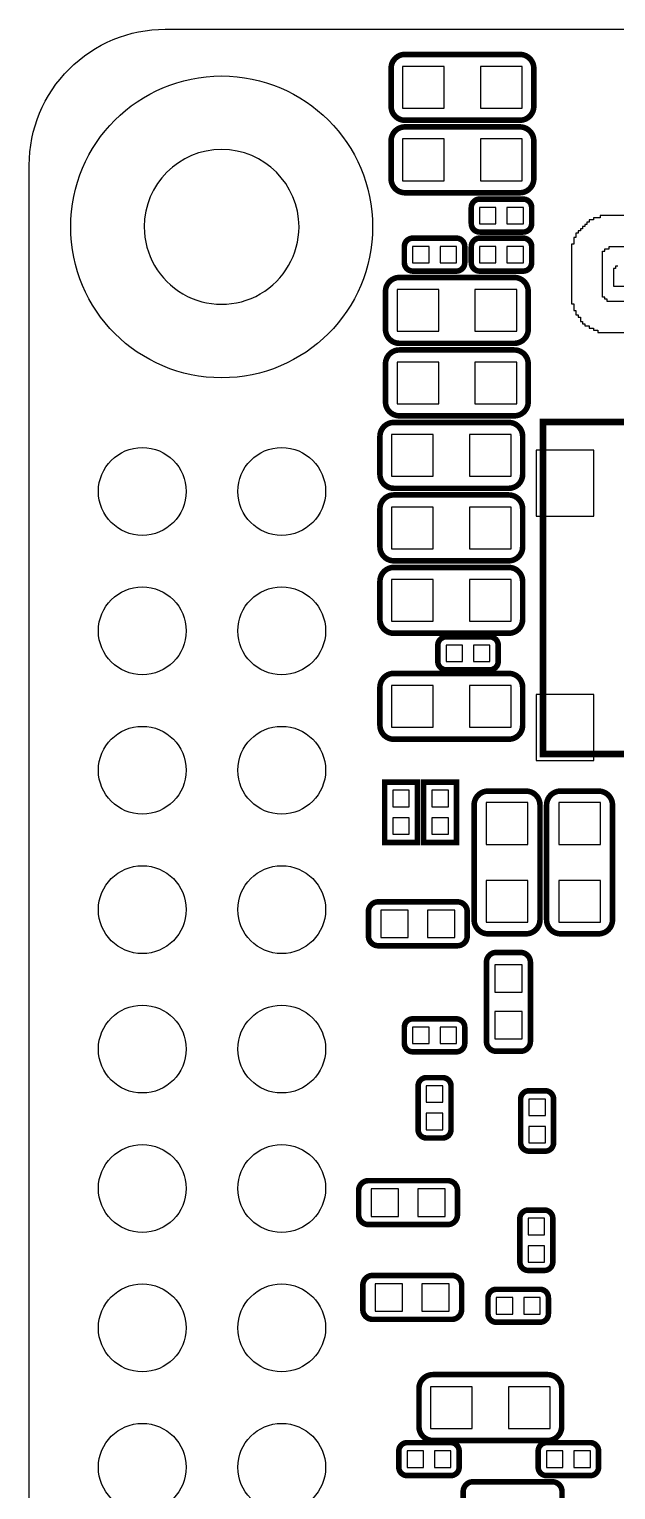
# Model space of a CAD drawing. Extents: x 49.7 to 79.7, y 45.3 to 110.3.
# Drawn here: x 49.71 to 60.4, y 83.67 to 110.28 of the extents above; entities that cross this region are included whole.
import ezdxf

# ---------------------------------------------------------------- set-up
doc = ezdxf.new("R2010")
doc.units = 0
for name, color, linetype in [('BG_OUTLINE', 5, 'CONTINUOUS'), ('BG_SILKSCREEN_BOTTOM', 122, 'CONTINUOUS'), ('PG_NEW-SILK-BOTTOM', 4, 'CONTINUOUS'), ('PIN_BOTTOM', 12, 'CONTINUOUS')]:
    doc.layers.add(name, color=color, linetype=linetype)

msp = doc.modelspace()

# ---------------------------------------------------------------- linework, layer by layer
at = {"layer": 'BG_OUTLINE'}
for points in [[(49.71415, 107.799378, -0.414244), (52.193952, 110.278926), (77.254354, 110.278926, -0.414214), (79.719678, 107.813602), (79.719678, 47.804578, -0.444754), (76.917296, 45.277278), (52.171854, 45.277278, -0.414183), (49.71415, 47.734728)], [(54.629558, 106.677206, 1), (51.809771, 106.677066, 1)]]:
    msp.add_lwpolyline(points, format="xyb", close=True, dxfattribs=at)
at = {"layer": 'BG_SILKSCREEN_BOTTOM'}
for points in [[(61.164216, 106.883962), (60.11672, 106.883962), (60.11672, 106.84383), (59.996324, 106.84383), (59.996324, 106.803698), (59.91606, 106.803698), (59.91606, 106.763566), (59.875928, 106.763566), (59.875928, 106.723434), (59.835796, 106.723434), (59.835796, 106.683302), (59.795664, 106.683302), (59.795664, 106.64317), (59.755532, 106.64317), (59.755532, 106.603038), (59.7154, 106.603038), (59.7154, 106.562906), (59.675268, 106.562906), (59.675268, 106.482642), (59.635136, 106.482642), (59.635136, 106.362246), (59.595004, 106.362246), (59.595004, 105.274618), (59.635136, 105.274618), (59.635136, 105.154222), (59.675268, 105.154222), (59.675268, 105.073958), (59.7154, 105.073958), (59.7154, 105.033826), (59.755532, 105.033826), (59.755532, 104.953562), (59.795664, 104.953562), (59.795664, 104.91343), (59.835796, 104.91343), (59.835796, 104.873298), (59.91606, 104.873298), (59.91606, 104.833166), (59.996324, 104.833166), (59.996324, 104.793034), (60.076588, 104.793034), (60.076588, 104.752902), (61.124084, 104.752902)], [(60.959492, 105.318814), (60.24118, 105.318814), (60.24118, 105.358946), (60.201048, 105.358946), (60.201048, 105.399078), (60.160916, 105.399078), (60.160916, 106.237786), (60.201048, 106.237786), (60.201048, 106.277918), (60.281312, 106.277918), (60.281312, 106.31805), (61.44514, 106.31805)], [(60.437776, 105.960926), (60.397644, 105.960926), (60.397644, 105.920794), (60.357512, 105.920794), (60.357512, 105.595674), (60.959492, 105.595674)]]:
    msp.add_lwpolyline(points, dxfattribs=at)
at = {"layer": 'PG_NEW-SILK-BOTTOM', "const_width": 0.1016}
for points in [[(58.907172, 108.874052), (58.907172, 109.565948, 0.414275), (58.653172, 109.819948), (56.561228, 109.819948, 0.414275), (56.307228, 109.565948), (56.307228, 108.874052, 0.414275), (56.561228, 108.620052), (58.653172, 108.620052, 0.414275), (58.907172, 108.874052)], [(56.307228, 108.245148), (56.307228, 107.553252, 0.414275), (56.561228, 107.299252), (58.653172, 107.299252, 0.414275), (58.907172, 107.553252), (58.907172, 108.245148, 0.414275), (58.653172, 108.499148), (56.561228, 108.499148, 0.414275), (56.307228, 108.245148)], [(58.86831, 106.735626), (58.86831, 107.030774, 0.414362), (58.71591, 107.183174), (57.92089, 107.183174, 0.414362), (57.76849, 107.030774), (57.76849, 106.735626, 0.414362), (57.92089, 106.583226), (58.71591, 106.583226, 0.414362), (58.86831, 106.735626)], [(56.54929, 106.319574), (56.54929, 106.024426, 0.414362), (56.70169, 105.872026), (57.49671, 105.872026, 0.414362), (57.64911, 106.024426), (57.64911, 106.319574, 0.414362), (57.49671, 106.471974), (56.70169, 106.471974, 0.414362), (56.54929, 106.319574)], [(58.86831, 106.024426), (58.86831, 106.319574, 0.414362), (58.71591, 106.471974), (57.92089, 106.471974, 0.414362), (57.76849, 106.319574), (57.76849, 106.024426, 0.414362), (57.92089, 105.872026), (58.71591, 105.872026, 0.414362), (58.86831, 106.024426)], [(58.805572, 104.810052), (58.805572, 105.501948, 0.414275), (58.551572, 105.755948), (56.459628, 105.755948, 0.414275), (56.205628, 105.501948), (56.205628, 104.810052, 0.414275), (56.459628, 104.556052), (58.551572, 104.556052, 0.414275), (58.805572, 104.810052)], [(58.805572, 103.489252), (58.805572, 104.181148, 0.414275), (58.551572, 104.435148), (56.459628, 104.435148, 0.414275), (56.205628, 104.181148), (56.205628, 103.489252, 0.414275), (56.459628, 103.235252), (58.551572, 103.235252, 0.414275), (58.805572, 103.489252)], [(58.703972, 102.168452), (58.703972, 102.860348, 0.414275), (58.449972, 103.114348), (56.358028, 103.114348, 0.414275), (56.104028, 102.860348), (56.104028, 102.168452, 0.414275), (56.358028, 101.914452), (58.449972, 101.914452, 0.414275), (58.703972, 102.168452)], [(58.703972, 100.847652), (58.703972, 101.539548, 0.414275), (58.449972, 101.793548), (56.358028, 101.793548, 0.414275), (56.104028, 101.539548), (56.104028, 100.847652, 0.414275), (56.358028, 100.593652), (58.449972, 100.593652, 0.414275), (58.703972, 100.847652)], [(58.703972, 99.526852), (58.703972, 100.218748, 0.414275), (58.449972, 100.472748), (56.358028, 100.472748, 0.414275), (56.104028, 100.218748), (56.104028, 99.526852, 0.414275), (56.358028, 99.272852), (58.449972, 99.272852, 0.414275), (58.703972, 99.526852)], [(58.25871, 98.760026), (58.25871, 99.055174, 0.414362), (58.10631, 99.207574), (57.31129, 99.207574, 0.414362), (57.15889, 99.055174), (57.15889, 98.760026, 0.414362), (57.31129, 98.607626), (58.10631, 98.607626, 0.414362), (58.25871, 98.760026)], [(56.104028, 98.288348), (56.104028, 97.596452, 0.414275), (56.358028, 97.342452), (58.449972, 97.342452, 0.414275), (58.703972, 97.596452), (58.703972, 98.288348, 0.414275), (58.449972, 98.542348), (56.358028, 98.542348, 0.414275), (56.104028, 98.288348)], [(58.074052, 93.797628), (58.765948, 93.797628, 0.414275), (59.019948, 94.051628), (59.019948, 96.143572, 0.414275), (58.765948, 96.397572), (58.074052, 96.397572, 0.414275), (57.820052, 96.143572), (57.820052, 94.051628, 0.414275), (58.074052, 93.797628)], [(59.394852, 93.797628), (60.086748, 93.797628, 0.414275), (60.340748, 94.051628), (60.340748, 96.143572, 0.414275), (60.086748, 96.397572), (59.394852, 96.397572, 0.414275), (59.140852, 96.143572), (59.140852, 94.051628, 0.414275), (59.394852, 93.797628)], [(57.694322, 93.75775), (57.694322, 94.20225, 0.414244), (57.516522, 94.38005), (56.072278, 94.38005, 0.414244), (55.894478, 94.20225), (55.894478, 93.75775, 0.414244), (56.072278, 93.57995), (57.516522, 93.57995, 0.414244), (57.694322, 93.75775)], [(58.66765, 93.457522), (58.22315, 93.457522, 0.414244), (58.04535, 93.279722), (58.04535, 91.835478, 0.414244), (58.22315, 91.657678), (58.66765, 91.657678, 0.414244), (58.84545, 91.835478), (58.84545, 93.279722, 0.414244), (58.66765, 93.457522)], [(57.64911, 91.800426), (57.64911, 92.095574, 0.414362), (57.49671, 92.247974), (56.70169, 92.247974, 0.414362), (56.54929, 92.095574), (56.54929, 91.800426, 0.414362), (56.70169, 91.648026), (57.49671, 91.648026, 0.414362), (57.64911, 91.800426)], [(56.951626, 90.07729), (57.246774, 90.07729, 0.414362), (57.399174, 90.22969), (57.399174, 91.02471, 0.414362), (57.246774, 91.17711), (56.951626, 91.17711, 0.414362), (56.799226, 91.02471), (56.799226, 90.22969, 0.414362), (56.951626, 90.07729)], [(59.115452, 90.937588), (58.820304, 90.937588, 0.414362), (58.667904, 90.785188), (58.667904, 89.990168, 0.414362), (58.820304, 89.837768), (59.115452, 89.837768, 0.414362), (59.267852, 89.990168), (59.267852, 90.785188, 0.414362), (59.115452, 90.937588)], [(57.516522, 88.67775), (57.516522, 89.12225, 0.414244), (57.338722, 89.30005), (55.894478, 89.30005, 0.414244), (55.716678, 89.12225), (55.716678, 88.67775, 0.414244), (55.894478, 88.49995), (57.338722, 88.49995, 0.414244), (57.516522, 88.67775)], [(59.100974, 88.76411), (58.805826, 88.76411, 0.414362), (58.653426, 88.61171), (58.653426, 87.81669, 0.414362), (58.805826, 87.66429), (59.100974, 87.66429, 0.414362), (59.253374, 87.81669), (59.253374, 88.61171, 0.414362), (59.100974, 88.76411)], [(57.592722, 86.95055), (57.592722, 87.39505, 0.414244), (57.414922, 87.57285), (55.970678, 87.57285, 0.414244), (55.792878, 87.39505), (55.792878, 86.95055, 0.414244), (55.970678, 86.77275), (57.414922, 86.77275, 0.414244), (57.592722, 86.95055)], [(58.07329, 87.167974), (58.07329, 86.872826, 0.414362), (58.22569, 86.720426), (59.02071, 86.720426, 0.414362), (59.17311, 86.872826), (59.17311, 87.167974, 0.414362), (59.02071, 87.320374), (58.22569, 87.320374, 0.414362), (58.07329, 87.167974)], [(56.815228, 85.512148), (56.815228, 84.820252, 0.414275), (57.069228, 84.566252), (59.161172, 84.566252, 0.414275), (59.415172, 84.820252), (59.415172, 85.512148, 0.414275), (59.161172, 85.766148), (57.069228, 85.766148, 0.414275), (56.815228, 85.512148)], [(57.54751, 84.078826), (57.54751, 84.373974, 0.414362), (57.39511, 84.526374), (56.60009, 84.526374, 0.414362), (56.44769, 84.373974), (56.44769, 84.078826, 0.414362), (56.60009, 83.926426), (57.39511, 83.926426, 0.414362), (57.54751, 84.078826)], [(60.08751, 84.078826), (60.08751, 84.373974, 0.414362), (59.93511, 84.526374), (59.14009, 84.526374, 0.414362), (58.98769, 84.373974), (58.98769, 84.078826, 0.414362), (59.14009, 83.926426), (59.93511, 83.926426, 0.414362), (60.08751, 84.078826)], [(57.621678, 83.63585), (57.621678, 83.19135, 0.414244), (57.799478, 83.01355), (59.243722, 83.01355, 0.414244), (59.421522, 83.19135), (59.421522, 83.63585, 0.414244), (59.243722, 83.81365), (57.799478, 83.81365, 0.414244), (57.621678, 83.63585)]]:
    msp.add_lwpolyline(points, format="xyb", dxfattribs=at)
at = {"layer": 'PG_NEW-SILK-BOTTOM'}
for points, const_width in [([(59.076336, 103.122222), (59.076336, 97.072196), (70.326504, 97.072196), (70.326504, 103.122222), (59.076336, 103.122222)], 0.119888), ([(56.789574, 96.56191), (56.189626, 96.56191), (56.189626, 95.46209), (56.789574, 95.46209), (56.789574, 96.56191)], 0.1016), ([(56.900826, 95.46209), (57.500774, 95.46209), (57.500774, 96.56191), (56.900826, 96.56191), (56.900826, 95.46209)], 0.1016)]:
    msp.add_lwpolyline(points, dxfattribs=dict(at, const_width=const_width))
at = {"layer": 'PIN_BOTTOM'}
for points in [[(56.517286, 108.840016), (57.277254, 108.840016), (57.277254, 109.599984), (56.517286, 109.599984)], [(57.937146, 108.840016), (58.697114, 108.840016), (58.697114, 109.599984), (57.937146, 109.599984)], [(57.277254, 108.279184), (56.517286, 108.279184), (56.517286, 107.519216), (57.277254, 107.519216)], [(58.697114, 108.279184), (57.937146, 108.279184), (57.937146, 107.519216), (58.697114, 107.519216)], [(58.218578, 106.733086), (58.218578, 107.03306), (57.918604, 107.03306), (57.918604, 106.733086)], [(58.71845, 106.733086), (58.71845, 107.03306), (58.418476, 107.03306), (58.418476, 106.733086)], [(56.699277, 106.321987), (56.699277, 106.022013), (56.999251, 106.022013), (56.999251, 106.321987)], [(57.199149, 106.321987), (57.199149, 106.022013), (57.499123, 106.022013), (57.499123, 106.321987)], [(58.218578, 106.021886), (58.218578, 106.32186), (57.918604, 106.32186), (57.918604, 106.021886)], [(58.71845, 106.021886), (58.71845, 106.32186), (58.418476, 106.32186), (58.418476, 106.021886)], [(56.415686, 104.776016), (57.175654, 104.776016), (57.175654, 105.535984), (56.415686, 105.535984)], [(57.835546, 104.776016), (58.595514, 104.776016), (58.595514, 105.535984), (57.835546, 105.535984)], [(56.415686, 103.455216), (57.175654, 103.455216), (57.175654, 104.215184), (56.415686, 104.215184)], [(57.835546, 103.455216), (58.595514, 103.455216), (58.595514, 104.215184), (57.835546, 104.215184)], [(56.314086, 102.134416), (57.074054, 102.134416), (57.074054, 102.894384), (56.314086, 102.894384)], [(57.733946, 102.134416), (58.493914, 102.134416), (58.493914, 102.894384), (57.733946, 102.894384)], [(58.951368, 102.60711), (58.951368, 101.407214), (60.001404, 101.407214), (60.001404, 102.60711)], [(56.314086, 100.813616), (57.074054, 100.813616), (57.074054, 101.573584), (56.314086, 101.573584)], [(57.733946, 100.813616), (58.493914, 100.813616), (58.493914, 101.573584), (57.733946, 101.573584)], [(56.314086, 99.492816), (57.074054, 99.492816), (57.074054, 100.252784), (56.314086, 100.252784)], [(57.733946, 99.492816), (58.493914, 99.492816), (58.493914, 100.252784), (57.733946, 100.252784)], [(57.608978, 98.757486), (57.608978, 99.05746), (57.309004, 99.05746), (57.309004, 98.757486)], [(58.10885, 98.757486), (58.10885, 99.05746), (57.808876, 99.05746), (57.808876, 98.757486)], [(57.074054, 98.322384), (56.314086, 98.322384), (56.314086, 97.562416), (57.074054, 97.562416)], [(58.493914, 98.322384), (57.733946, 98.322384), (57.733946, 97.562416), (58.493914, 97.562416)], [(58.951368, 98.157284), (58.951368, 96.957388), (60.001404, 96.957388), (60.001404, 98.157284)], [(56.639587, 96.411923), (56.339613, 96.411923), (56.339613, 96.111949), (56.639587, 96.111949)], [(57.050813, 96.111949), (57.350787, 96.111949), (57.350787, 96.411923), (57.050813, 96.411923)], [(58.040016, 96.187514), (58.040016, 95.427546), (58.799984, 95.427546), (58.799984, 96.187514)], [(59.360816, 96.187514), (59.360816, 95.427546), (60.120784, 95.427546), (60.120784, 96.187514)], [(56.639587, 95.912051), (56.339613, 95.912051), (56.339613, 95.612077), (56.639587, 95.612077)], [(57.050813, 95.612077), (57.350787, 95.612077), (57.350787, 95.912051), (57.050813, 95.912051)], [(58.040016, 94.767654), (58.040016, 94.007686), (58.799984, 94.007686), (58.799984, 94.767654)], [(59.360816, 94.767654), (59.360816, 94.007686), (60.120784, 94.007686), (60.120784, 94.767654)], [(56.619648, 93.72981), (56.619648, 94.229936), (56.119522, 94.229936), (56.119522, 93.72981)], [(57.469532, 93.72981), (57.469532, 94.229936), (56.969406, 94.229936), (56.969406, 93.72981)], [(58.695463, 93.232605), (58.195337, 93.232605), (58.195337, 92.732479), (58.695463, 92.732479)], [(58.695463, 92.382721), (58.195337, 92.382721), (58.195337, 91.882595), (58.695463, 91.882595)], [(56.999378, 91.797886), (56.999378, 92.09786), (56.699404, 92.09786), (56.699404, 91.797886)], [(57.49925, 91.797886), (57.49925, 92.09786), (57.199276, 92.09786), (57.199276, 91.797886)], [(56.949213, 90.727149), (57.249187, 90.727149), (57.249187, 91.027123), (56.949213, 91.027123)], [(59.117865, 90.787601), (58.817891, 90.787601), (58.817891, 90.487627), (59.117865, 90.487627)], [(56.949213, 90.227277), (57.249187, 90.227277), (57.249187, 90.527251), (56.949213, 90.527251)], [(59.117865, 90.287729), (58.817891, 90.287729), (58.817891, 89.987755), (59.117865, 89.987755)], [(56.441848, 88.64981), (56.441848, 89.149936), (55.941722, 89.149936), (55.941722, 88.64981)], [(57.291732, 88.64981), (57.291732, 89.149936), (56.791606, 89.149936), (56.791606, 88.64981)], [(59.103387, 88.614123), (58.803413, 88.614123), (58.803413, 88.314149), (59.103387, 88.314149)], [(59.103387, 88.114251), (58.803413, 88.114251), (58.803413, 87.814277), (59.103387, 87.814277)], [(56.518048, 86.92261), (56.518048, 87.422736), (56.017922, 87.422736), (56.017922, 86.92261)], [(57.367932, 86.92261), (57.367932, 87.422736), (56.867806, 87.422736), (56.867806, 86.92261)], [(58.223277, 87.170387), (58.223277, 86.870413), (58.523251, 86.870413), (58.523251, 87.170387)], [(58.723149, 87.170387), (58.723149, 86.870413), (59.023123, 86.870413), (59.023123, 87.170387)], [(57.785254, 85.546184), (57.025286, 85.546184), (57.025286, 84.786216), (57.785254, 84.786216)], [(59.205114, 85.546184), (58.445146, 85.546184), (58.445146, 84.786216), (59.205114, 84.786216)], [(56.897778, 84.076286), (56.897778, 84.37626), (56.597804, 84.37626), (56.597804, 84.076286)], [(57.39765, 84.076286), (57.39765, 84.37626), (57.097676, 84.37626), (57.097676, 84.076286)], [(59.437778, 84.076286), (59.437778, 84.37626), (59.137804, 84.37626), (59.137804, 84.076286)], [(59.93765, 84.076286), (59.93765, 84.37626), (59.637676, 84.37626), (59.637676, 84.076286)]]:
    msp.add_lwpolyline(points, close=True, dxfattribs=at)
for centre, radius in [((53.219604, 106.677206), 2.750058), ((51.774598, 101.857302), 0.799973), ((54.314598, 101.857302), 0.799973), ((51.774598, 99.317302), 0.799973), ((54.314598, 99.317302), 0.799973), ((51.774598, 96.777302), 0.799973), ((54.314598, 96.777302), 0.799973), ((51.774598, 94.237302), 0.799973), ((54.314598, 94.237302), 0.799973), ((51.774598, 91.697302), 0.799973), ((54.314598, 91.697302), 0.799973), ((51.774598, 89.157302), 0.799973), ((54.314598, 89.157302), 0.799973), ((51.774598, 86.617302), 0.799973), ((54.314598, 86.617302), 0.799973), ((51.774598, 84.077302), 0.799973), ((54.314598, 84.077302), 0.799973)]:
    msp.add_circle(centre, radius, dxfattribs=at)

doc.saveas('drawing.dxf')
